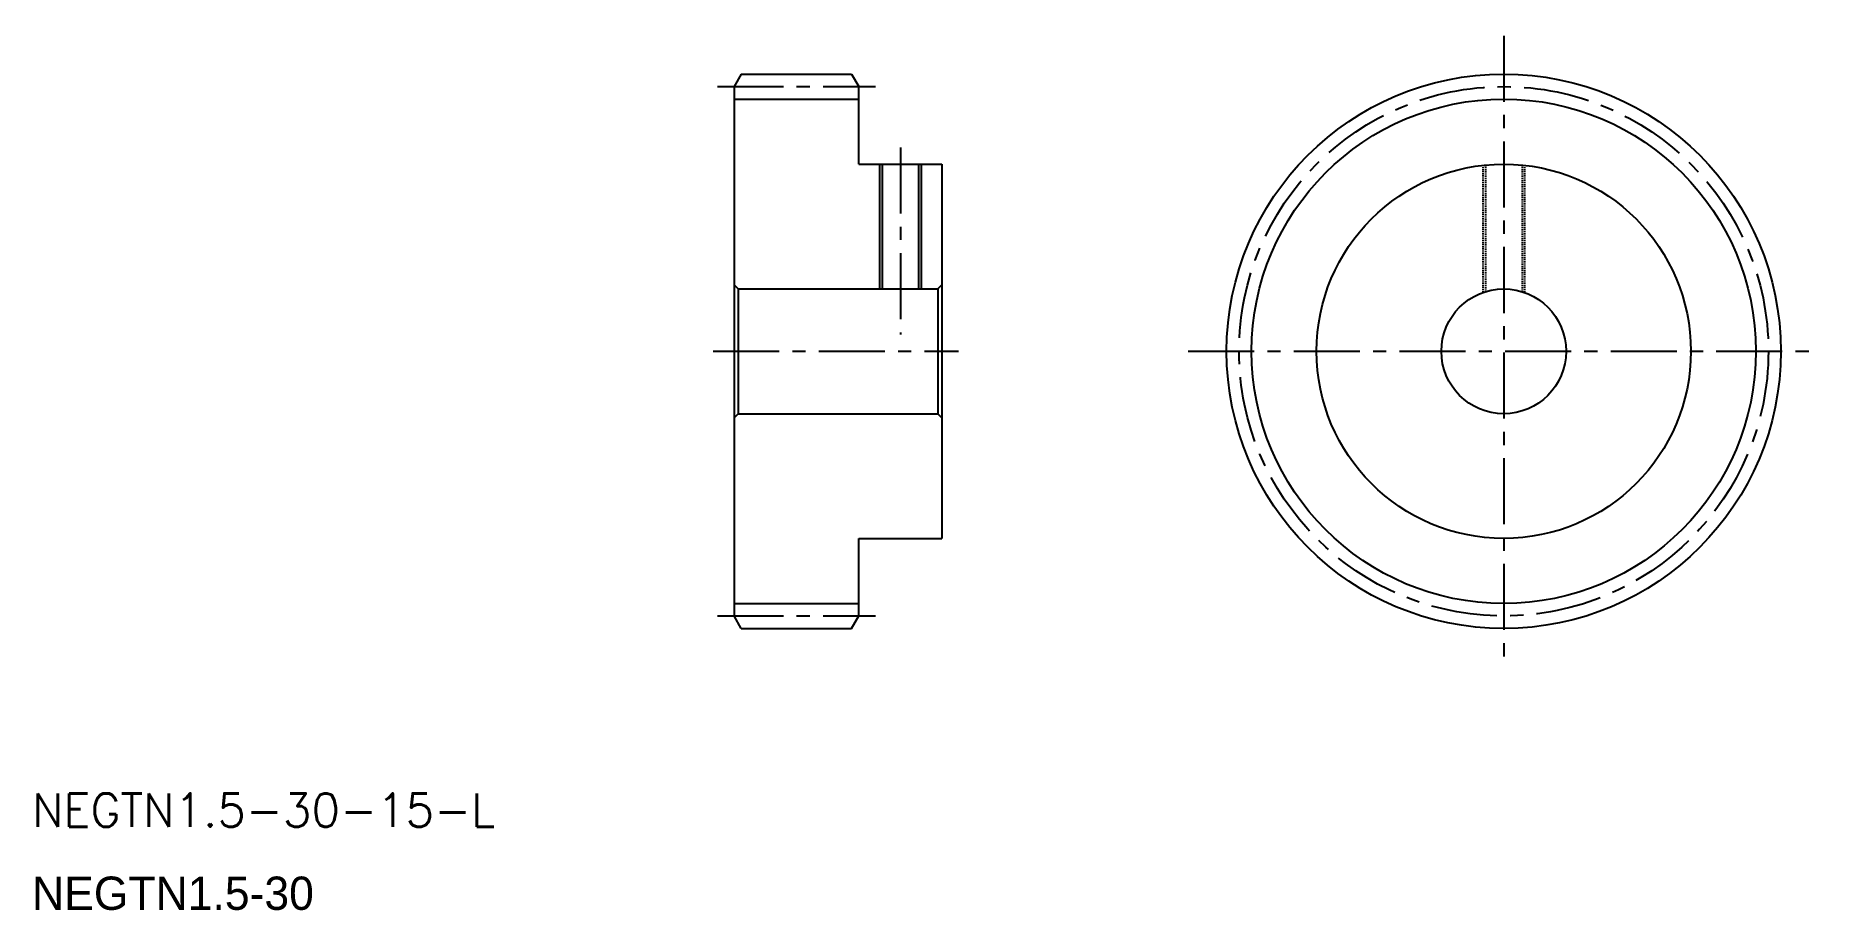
# Model space of a CAD drawing. Extents: x -52 to 163, y 103 to 208.
import ezdxf

# ---------------------------------------------------------------- set-up
doc = ezdxf.new("R2010")
doc.units = 0
doc.header["$LTSCALE"] = 0.25
doc.linetypes.add('CENTER', pattern=[50.8, 31.75, -6.35, 6.35, -6.35])
doc.linetypes.add('DASHED', pattern=[0.75, 0.5, -0.25])
doc.layers.get('0').update_dxf_attribs({"linetype": 'CONTINUOUS'})
doc.layers.add('CENTER', color=1, linetype='CENTER')
doc.styles.add('MISUMI', font='txt.shx')

msp = doc.modelspace()

# ---------------------------------------------------------------- linework, layer by layer
at = {"color": 7, "linetype": 'CONTINUOUS'}
for p, q in [((33.17, 203.82), (32.3, 202.32)), ((33.17, 203.82), (46.43, 203.82)), ((46.43, 203.82), (47.3, 202.32)), ((32.3, 202.32), (32.3, 138.68)), ((47.3, 193), (47.3, 202.32)), ((47.3, 193), (57.3, 193)), ((50.1, 193), (50.1, 178)), ((54.5, 193), (54.5, 178)), ((57.3, 193), (57.3, 148)), ((32.3, 178.5), (32.3, 162.5)), ((32.3, 178.5), (32.8, 178)), ((56.8, 178), (57.3, 178.5)), ((32.8, 178), (56.8, 178)), ((32.8, 178), (32.8, 163)), ((56.8, 178), (56.8, 163)), ((32.3, 172.75), (32.3, 172.75)), ((32.3, 170.5), (32.3, 170.5)), ((32.3, 162.5), (32.8, 163)), ((32.8, 163), (56.8, 163)), ((56.8, 163), (57.3, 162.5)), ((47.3, 148), (57.3, 148)), ((47.3, 138.68), (47.3, 148)), ((33.17, 137.18), (32.3, 138.68)), ((46.43, 137.18), (47.3, 138.68)), ((33.17, 137.18), (46.43, 137.18))]:
    msp.add_line(p, q, dxfattribs=at)
at = {"color": 3, "linetype": 'CONTINUOUS'}
for p, q in [((32.3, 200.82), (47.3, 200.82)), ((49.8, 193), (49.8, 178)), ((54.8, 193), (54.8, 178)), ((32.3, 140.18), (47.3, 140.18))]:
    msp.add_line(p, q, dxfattribs=at)
at = {"color": 3, "linetype": 'DASHED'}
for p, q in [((122.35, 192.86), (122.35, 177.57)), ((122.65, 192.89), (122.65, 177.67)), ((127.05, 192.89), (127.05, 177.67)), ((127.35, 192.86), (127.35, 177.57))]:
    msp.add_line(p, q, dxfattribs=at)
at = {"color": 7, "linetype": 'CONTINUOUS'}
for radius in [33.32, 22.5, 7.5]:
    msp.add_circle((124.85, 170.5), radius, dxfattribs=at)
at = {"color": 3, "linetype": 'CONTINUOUS'}
msp.add_circle((124.85, 170.5), 30.32, dxfattribs=at)
at = {"layer": 'CENTER', "color": 1, "linetype": 'CENTER'}
for p, q in [((124.85, 208.44), (124.85, 132.55)), ((30.3, 202.32), (49.3, 202.32)), ((52.3, 195), (52.3, 172.5)), ((29.8, 170.5), (59.3, 170.5)), ((86.91, 170.5), (162.8, 170.5)), ((30.3, 138.68), (49.3, 138.68))]:
    msp.add_line(p, q, dxfattribs=at)
msp.add_circle((124.85, 170.5), 31.82, dxfattribs=at)

# ---------------------------------------------------------------- texts
at = {"color": 7, "linetype": 'CONTINUOUS', "style": 'MISUMI'}
msp.add_text('NEGTN1.5-30-15-L', height=4, dxfattribs=at).set_placement((-52.11, 113.35))
at = {"color": 7, "linetype": 'CONTINUOUS'}
msp.add_text('NEGTN1.5-30', height=4, dxfattribs=at).set_placement((-52.11, 103.35))

doc.saveas('drawing.dxf')
